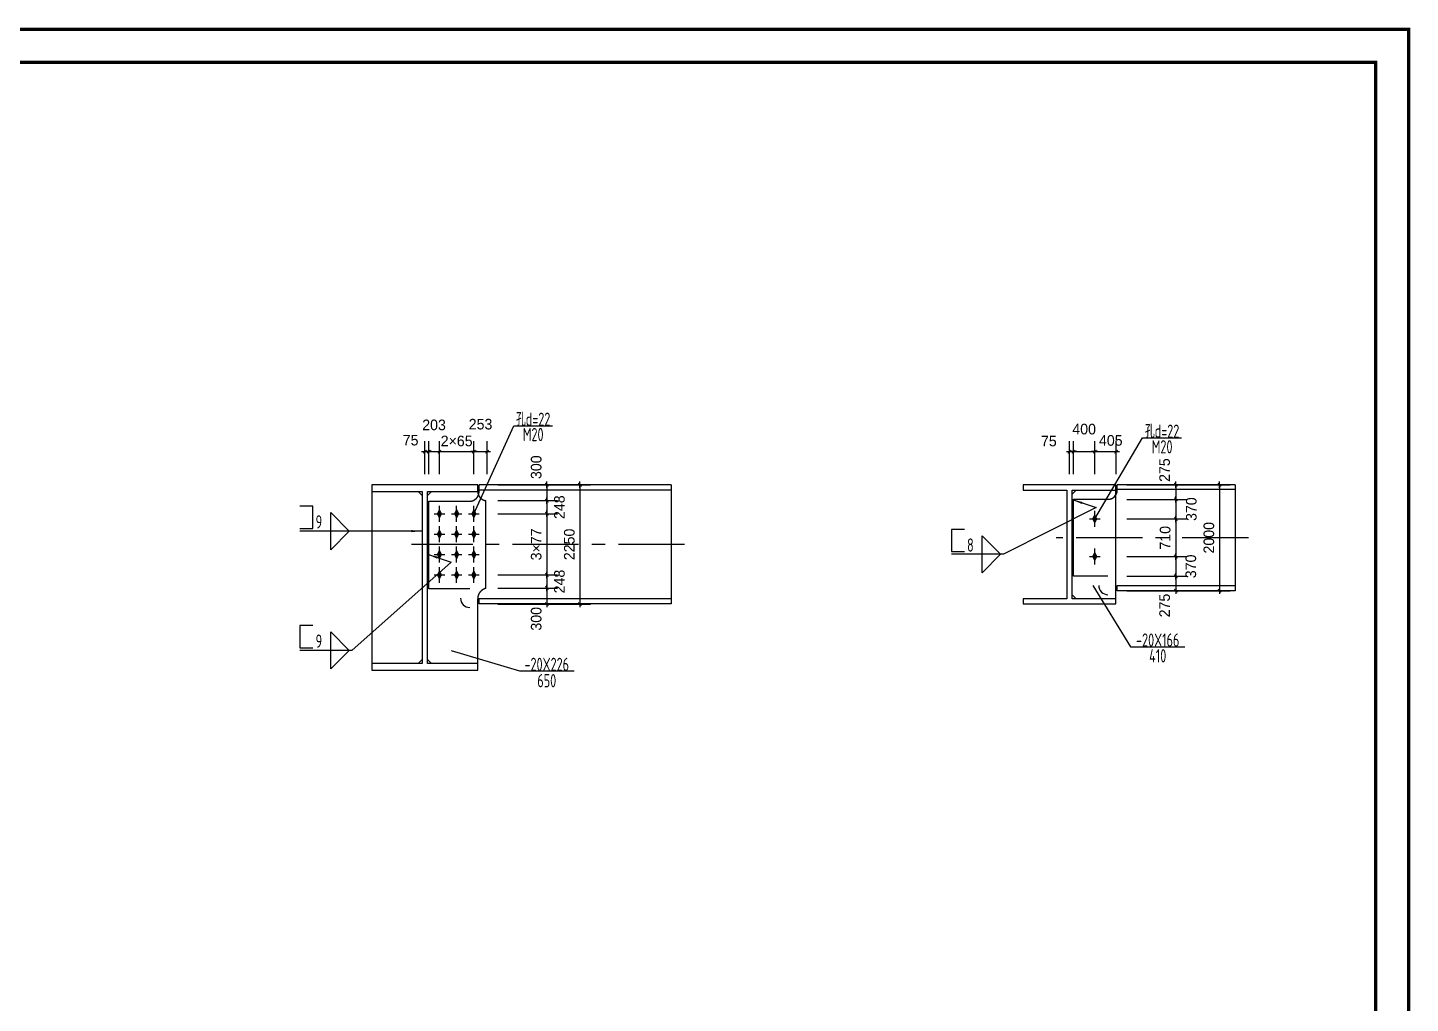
# Model space of a CAD drawing. Extents: x 31132 to 885236, y 345273 to 1212165.
# Drawn here: x 333034 to 359136, y 477652 to 496060 of the extents above; entities that cross this region are included whole.
import ezdxf
from ezdxf.enums import TextEntityAlignment as Align

# ---------------------------------------------------------------- set-up
doc = ezdxf.new("R2010")
doc.units = 0
doc.header["$LTSCALE"] = 1000
for name, pattern in [('CENTER', [2, 1.25, -0.25, 0.25, -0.25]), ('StContinue2d', [0]), ('StDish2d', [60, 30, -30])]:
    doc.linetypes.add(name, pattern=pattern)
doc.layers.get('0').update_dxf_attribs({"linetype": 'CONTINUOUS'})
doc.layers.get('Defpoints').update_dxf_attribs({"linetype": 'CONTINUOUS'})
for name, color, linetype in [('AXIS', 253, 'CENTER'), ('DIM', 3, 'CONTINUOUS'), ('TK', 4, 'CONTINUOUS')]:
    doc.layers.add(name, color=color, linetype=linetype)
for name, color, linetype, true_color in [('Beam', 131, 'StContinue2d', 0xaaffff), ('Bolt', 7, 'StContinue2d', 0xff3f3f), ('Hide', 3, 'StDish2d', 0x00ff00), ('PlateStiff', 103, 'StContinue2d', 0x7ebd8d)]:
    doc.layers.add(name, color=color, linetype=linetype, true_color=true_color)
doc.styles.add('StTextStyle', font='yjkeng.shx', dxfattribs={"width": 0.7, "height": 250, "bigfont": 'yjkchn.shx'})
doc.styles.add('STYLE1', font='')
doc.styles.get('STYLE1').set_extended_font_data('Structure Fonts')
doc.dimstyles.new('副本 DIM20', dxfattribs={"dimtxt": 200, "dimasz": 0.3, "dimexe": 200, "dimexo": 200, "dimgap": 100, "dimtad": 1, "dimdec": 0, "dimzin": 0, "dimdsep": 46, "dimtxsty": 'STYLE1', "dimblk": 'Studio2', "dimcen": 0, "dimdle": 200, "dimclrd": 6, "dimclre": 6, "dimclrt": 7, "dimazin": 0, "dimtfac": 1, "dimtdec": 0, "dimtix": 1, "dimtmove": 2, "dimatfit": 3, "dimldrblk": 'Studio2', "dimfxl": 1, "dimtolj": 1, "dimtzin": 0, "dimarcsym": 0})

# ---------------------------------------------------------------- blocks, each defined once
blk = doc.blocks.new('Studio2')
blk.add_line((-200, 0), (200, 0))
blk.add_lwpolyline([(-106, -106, 60, 60, 0), (106, 106, 100, 100, 0)], format="xyseb")
blk = doc.blocks.new('*D2443')
at = {"layer": 'Defpoints', "color": 0, "transparency": 16777216}
for p in [(341710, 487436), (341710, 487136), (342835, 487136)]:
    blk.add_point(p, dxfattribs=at)
at = {"layer": 'DIM', "color": 6, "lineweight": -2, "transparency": 16777216}
for p, q in [((341910, 487436), (343035, 487436)), ((342835, 487436), (342835, 487137)), ((341910, 487136), (343035, 487136))]:
    blk.add_line(p, q, dxfattribs=at)
at = {"layer": 'DIM', "color": 6, "lineweight": -2, "transparency": 16777216, "xscale": 0.3, "yscale": 0.3, "zscale": 0.3}
for p, rotation in [((342835, 487436), 90), ((342835, 487136), 270)]:
    blk.add_blockref('Studio2', p, dxfattribs=dict(at, rotation=rotation))
at = {"layer": 'DIM', "color": 7, "transparency": 16777216, "insert": (342635, 487767), "char_height": 200, "attachment_point": 5, "rotation": 90, "style": 'STYLE1'}
blk.add_mtext('\\A1;300', dxfattribs=at)
blk = doc.blocks.new('*D2444')
at = {"layer": 'Defpoints', "color": 0, "transparency": 16777216}
for p in [(341710, 487136), (341710, 486889), (342835, 486889)]:
    blk.add_point(p, dxfattribs=at)
at = {"layer": 'DIM', "color": 6, "lineweight": -2, "transparency": 16777216}
for p, q in [((341910, 487136), (343035, 487136)), ((342835, 487136), (342835, 486889)), ((341910, 486889), (343035, 486889))]:
    blk.add_line(p, q, dxfattribs=at)
at = {"layer": 'DIM', "color": 6, "lineweight": -2, "transparency": 16777216, "xscale": 0.3, "yscale": 0.3, "zscale": 0.3}
for p, rotation in [((342835, 487136), 90), ((342835, 486889), 270)]:
    blk.add_blockref('Studio2', p, dxfattribs=dict(at, rotation=rotation))
at = {"layer": 'DIM', "color": 7, "transparency": 16777216, "insert": (343073, 487013), "char_height": 200, "attachment_point": 5, "rotation": 90, "style": 'STYLE1'}
blk.add_mtext('\\A1;248', dxfattribs=at)
blk = doc.blocks.new('*D2445')
at = {"layer": 'Defpoints', "color": 0, "transparency": 16777216}
for p in [(341710, 486889), (341710, 485734), (342835, 485734)]:
    blk.add_point(p, dxfattribs=at)
at = {"layer": 'DIM', "color": 6, "lineweight": -2, "transparency": 16777216}
for p, q in [((341910, 486889), (343035, 486889)), ((342835, 486889), (342835, 485734)), ((341910, 485734), (343035, 485734))]:
    blk.add_line(p, q, dxfattribs=at)
at = {"layer": 'DIM', "color": 6, "lineweight": -2, "transparency": 16777216, "xscale": 0.3, "yscale": 0.3, "zscale": 0.3}
for p, rotation in [((342835, 486889), 90), ((342835, 485734), 270)]:
    blk.add_blockref('Studio2', p, dxfattribs=dict(at, rotation=rotation))
at = {"layer": 'DIM', "color": 7, "transparency": 16777216, "insert": (342635, 486311), "char_height": 200, "attachment_point": 5, "rotation": 90, "style": 'STYLE1'}
blk.add_mtext('\\A1;3×77', dxfattribs=at)
blk = doc.blocks.new('*D2446')
at = {"layer": 'Defpoints', "color": 0, "transparency": 16777216}
for p in [(341710, 485734), (341710, 485486), (342835, 485486)]:
    blk.add_point(p, dxfattribs=at)
at = {"layer": 'DIM', "color": 6, "lineweight": -2, "transparency": 16777216}
for p, q in [((341910, 485734), (343035, 485734)), ((342835, 485734), (342835, 485487)), ((341910, 485486), (343035, 485486))]:
    blk.add_line(p, q, dxfattribs=at)
at = {"layer": 'DIM', "color": 6, "lineweight": -2, "transparency": 16777216, "xscale": 0.3, "yscale": 0.3, "zscale": 0.3}
for p, rotation in [((342835, 485734), 90), ((342835, 485486), 270)]:
    blk.add_blockref('Studio2', p, dxfattribs=dict(at, rotation=rotation))
at = {"layer": 'DIM', "color": 7, "transparency": 16777216, "insert": (343073, 485610), "char_height": 200, "attachment_point": 5, "rotation": 90, "style": 'STYLE1'}
blk.add_mtext('\\A1;248', dxfattribs=at)
blk = doc.blocks.new('*D2447')
at = {"layer": 'Defpoints', "color": 0, "transparency": 16777216}
for p in [(341710, 485486), (341710, 485186), (342835, 485186)]:
    blk.add_point(p, dxfattribs=at)
at = {"layer": 'DIM', "color": 6, "lineweight": -2, "transparency": 16777216}
for p, q in [((341910, 485486), (343035, 485486)), ((342835, 485486), (342835, 485187)), ((341910, 485186), (343035, 485186))]:
    blk.add_line(p, q, dxfattribs=at)
at = {"layer": 'DIM', "color": 6, "lineweight": -2, "transparency": 16777216, "xscale": 0.3, "yscale": 0.3, "zscale": 0.3}
for p, rotation in [((342835, 485486), 90), ((342835, 485186), 270)]:
    blk.add_blockref('Studio2', p, dxfattribs=dict(at, rotation=rotation))
at = {"layer": 'DIM', "color": 7, "transparency": 16777216, "insert": (342635, 484907), "char_height": 200, "attachment_point": 5, "rotation": 90, "style": 'STYLE1'}
blk.add_mtext('\\A1;300', dxfattribs=at)
blk = doc.blocks.new('*D2448')
at = {"layer": 'Defpoints', "color": 0, "transparency": 16777216}
for p in [(341710, 487436), (341710, 485186), (343460, 485186)]:
    blk.add_point(p, dxfattribs=at)
at = {"layer": 'DIM', "color": 6, "lineweight": -2, "transparency": 16777216}
for p, q in [((341910, 487436), (343660, 487436)), ((343460, 487436), (343460, 485187)), ((341910, 485186), (343660, 485186))]:
    blk.add_line(p, q, dxfattribs=at)
at = {"layer": 'DIM', "color": 6, "lineweight": -2, "transparency": 16777216, "xscale": 0.3, "yscale": 0.3, "zscale": 0.3}
for p, rotation in [((343460, 487436), 90), ((343460, 485186), 270)]:
    blk.add_blockref('Studio2', p, dxfattribs=dict(at, rotation=rotation))
at = {"layer": 'DIM', "color": 7, "transparency": 16777216, "insert": (343260, 486311), "char_height": 200, "attachment_point": 5, "rotation": 90, "style": 'STYLE1'}
blk.add_mtext('\\A1;2250', dxfattribs=at)
blk = doc.blocks.new('*D2449')
at = {"layer": 'Defpoints', "color": 0, "transparency": 16777216}
for p in [(340605, 488061), (340530, 487436), (340605, 487436)]:
    blk.add_point(p, dxfattribs=at)
at = {"layer": 'DIM', "color": 6, "lineweight": -2, "transparency": 16777216}
for p, q in [((340530, 487636), (340530, 488261)), ((340605, 487636), (340605, 488261)), ((340530, 488061), (340529, 488061)), ((340530, 488061), (340605, 488061)), ((340605, 488061), (340606, 488061))]:
    blk.add_line(p, q, dxfattribs=at)
at = {"layer": 'DIM', "color": 6, "lineweight": -2, "transparency": 16777216, "xscale": 0.3, "yscale": 0.3, "zscale": 0.3}
blk.add_blockref('Studio2', (340530, 488061), dxfattribs=at)
at = {"layer": 'DIM', "color": 6, "lineweight": -2, "transparency": 16777216, "xscale": 0.3, "yscale": 0.3, "zscale": 0.3, "rotation": 180}
blk.add_blockref('Studio2', (340605, 488061), dxfattribs=at)
at = {"layer": 'DIM', "color": 7, "transparency": 16777216, "insert": (340264, 488276), "char_height": 200, "attachment_point": 5, "style": 'STYLE1'}
blk.add_mtext('\\A1;75', dxfattribs=at)
blk = doc.blocks.new('*D2450')
at = {"layer": 'Defpoints', "color": 0, "transparency": 16777216}
for p in [(340808, 488061), (340605, 487436), (340808, 487436)]:
    blk.add_point(p, dxfattribs=at)
at = {"layer": 'DIM', "color": 6, "lineweight": -2, "transparency": 16777216}
for p, q in [((340605, 487636), (340605, 488261)), ((340808, 487636), (340808, 488261)), ((340605, 488061), (340807, 488061))]:
    blk.add_line(p, q, dxfattribs=at)
at = {"layer": 'DIM', "color": 6, "lineweight": -2, "transparency": 16777216, "xscale": 0.3, "yscale": 0.3, "zscale": 0.3, "rotation": 180}
blk.add_blockref('Studio2', (340605, 488061), dxfattribs=at)
at = {"layer": 'DIM', "color": 6, "lineweight": -2, "transparency": 16777216, "xscale": 0.3, "yscale": 0.3, "zscale": 0.3}
blk.add_blockref('Studio2', (340808, 488061), dxfattribs=at)
at = {"layer": 'DIM', "color": 7, "transparency": 16777216, "insert": (340706, 488564), "char_height": 200, "attachment_point": 5, "style": 'STYLE1'}
blk.add_mtext('\\A1;203', dxfattribs=at)
blk = doc.blocks.new('*D2451')
at = {"layer": 'Defpoints', "color": 0, "transparency": 16777216}
for p in [(341458, 488061), (340808, 487436), (341458, 487436)]:
    blk.add_point(p, dxfattribs=at)
at = {"layer": 'DIM', "color": 6, "lineweight": -2, "transparency": 16777216}
for p, q in [((340808, 487636), (340808, 488261)), ((341458, 487636), (341458, 488261)), ((340807, 488061), (340807, 488061)), ((340808, 488061), (341458, 488061)), ((341458, 488061), (341458, 488061))]:
    blk.add_line(p, q, dxfattribs=at)
at = {"layer": 'DIM', "color": 6, "lineweight": -2, "transparency": 16777216, "xscale": 0.3, "yscale": 0.3, "zscale": 0.3}
blk.add_blockref('Studio2', (340808, 488061), dxfattribs=at)
at = {"layer": 'DIM', "color": 6, "lineweight": -2, "transparency": 16777216, "xscale": 0.3, "yscale": 0.3, "zscale": 0.3, "rotation": 180}
blk.add_blockref('Studio2', (341458, 488061), dxfattribs=at)
at = {"layer": 'DIM', "color": 7, "transparency": 16777216, "insert": (341133, 488261), "char_height": 200, "attachment_point": 5, "style": 'STYLE1'}
blk.add_mtext('\\A1;2×65', dxfattribs=at)
blk = doc.blocks.new('*D2452')
at = {"layer": 'Defpoints', "color": 0, "transparency": 16777216}
for p in [(341710, 488061), (341458, 487436), (341710, 487436)]:
    blk.add_point(p, dxfattribs=at)
at = {"layer": 'DIM', "color": 6, "lineweight": -2, "transparency": 16777216}
for p, q in [((341458, 487636), (341458, 488261)), ((341710, 487636), (341710, 488261)), ((341458, 488061), (341710, 488061))]:
    blk.add_line(p, q, dxfattribs=at)
at = {"layer": 'DIM', "color": 6, "lineweight": -2, "transparency": 16777216, "xscale": 0.3, "yscale": 0.3, "zscale": 0.3, "rotation": 180}
blk.add_blockref('Studio2', (341458, 488061), dxfattribs=at)
at = {"layer": 'DIM', "color": 6, "lineweight": -2, "transparency": 16777216, "xscale": 0.3, "yscale": 0.3, "zscale": 0.3}
blk.add_blockref('Studio2', (341710, 488061), dxfattribs=at)
at = {"layer": 'DIM', "color": 7, "transparency": 16777216, "insert": (341584, 488578), "char_height": 200, "attachment_point": 5, "style": 'STYLE1'}
blk.add_mtext('\\A1;253', dxfattribs=at)
blk = doc.blocks.new('*D2417')
for points in [[(64125.1, 13077.8), (64174.1, 13077.8), (64174.1, 13161.8), (64125.1, 13161.8)], [(64321.1, 13067.8), (64125.1, 13067.8)], [(64586.1, 13067.8), (64321.1, 13067.8)]]:
    blk.add_lwpolyline(points)
blk.add_lwpolyline([(64311, 13067.8), (64241, 12997.8), (64241, 13137.8)], close=True)
blk.add_lwpolyline([(64586.1, 13067.8, 0, 8, 0), (64546.1, 13067.8, 8, 8, 0)], format="xyseb")
at = {"style": 'StTextStyle', "width": 0.7}
blk.add_text('9', height=50, dxfattribs=at).set_placement((64184.1, 13077.8))
blk = doc.blocks.new('*D2418')
for points in [[(64606.1, 12980.3), (64696.1, 12950.3), (64321.1, 12617.8)], [(64174.1, 12711.8), (64125.1, 12711.8), (64125.1, 12627.8), (64174.1, 12627.8)], [(64321.1, 12617.8), (64125.1, 12617.8)]]:
    blk.add_lwpolyline(points)
blk.add_lwpolyline([(64606.1, 12980.3, 0, 8, 0), (64644, 12967.7, 8, 8, 0)], format="xyseb")
blk.add_lwpolyline([(64311, 12617.8), (64241, 12547.8), (64241, 12687.8)], close=True)
at = {"style": 'StTextStyle', "width": 0.7}
blk.add_text('9', height=50, dxfattribs=at).set_placement((64184.1, 12627.8))
blk = doc.blocks.new('*D2453')
at = {"layer": 'Defpoints', "color": 0, "transparency": 16777216}
for p in [(353583, 487436), (353583, 487161), (354708, 487161)]:
    blk.add_point(p, dxfattribs=at)
at = {"layer": 'DIM', "color": 6, "lineweight": -2, "transparency": 16777216}
for p, q in [((353783, 487436), (354908, 487436)), ((354708, 487436), (354708, 487162)), ((353783, 487161), (354908, 487161))]:
    blk.add_line(p, q, dxfattribs=at)
at = {"layer": 'DIM', "color": 6, "lineweight": -2, "transparency": 16777216, "xscale": 0.3, "yscale": 0.3, "zscale": 0.3}
for p, rotation in [((354708, 487436), 90), ((354708, 487161), 270)]:
    blk.add_blockref('Studio2', p, dxfattribs=dict(at, rotation=rotation))
at = {"layer": 'DIM', "color": 7, "transparency": 16777216, "insert": (354498, 487713), "char_height": 200, "attachment_point": 5, "rotation": 90, "style": 'STYLE1'}
blk.add_mtext('\\A1;275', dxfattribs=at)
blk = doc.blocks.new('*D2454')
at = {"layer": 'Defpoints', "color": 0, "transparency": 16777216}
for p in [(353583, 487161), (353583, 486791), (354708, 486791)]:
    blk.add_point(p, dxfattribs=at)
at = {"layer": 'DIM', "color": 6, "lineweight": -2, "transparency": 16777216}
for p, q in [((353783, 487161), (354908, 487161)), ((354708, 487161), (354708, 486792)), ((353783, 486791), (354908, 486791))]:
    blk.add_line(p, q, dxfattribs=at)
at = {"layer": 'DIM', "color": 6, "lineweight": -2, "transparency": 16777216, "xscale": 0.3, "yscale": 0.3, "zscale": 0.3}
for p, rotation in [((354708, 487161), 90), ((354708, 486791), 270)]:
    blk.add_blockref('Studio2', p, dxfattribs=dict(at, rotation=rotation))
at = {"layer": 'DIM', "color": 7, "transparency": 16777216, "insert": (355002, 486976), "char_height": 200, "attachment_point": 5, "rotation": 90, "style": 'STYLE1'}
blk.add_mtext('\\A1;370', dxfattribs=at)
blk = doc.blocks.new('*D2455')
at = {"layer": 'Defpoints', "color": 0, "transparency": 16777216}
for p in [(353583, 486791), (353583, 486081), (354708, 486081)]:
    blk.add_point(p, dxfattribs=at)
at = {"layer": 'DIM', "color": 6, "lineweight": -2, "transparency": 16777216}
for p, q in [((353783, 486791), (354908, 486791)), ((354708, 486791), (354708, 486082)), ((353783, 486081), (354908, 486081))]:
    blk.add_line(p, q, dxfattribs=at)
at = {"layer": 'DIM', "color": 6, "lineweight": -2, "transparency": 16777216, "xscale": 0.3, "yscale": 0.3, "zscale": 0.3}
for p, rotation in [((354708, 486791), 90), ((354708, 486081), 270)]:
    blk.add_blockref('Studio2', p, dxfattribs=dict(at, rotation=rotation))
at = {"layer": 'DIM', "color": 7, "transparency": 16777216, "insert": (354508, 486436), "char_height": 200, "attachment_point": 5, "rotation": 90, "style": 'STYLE1'}
blk.add_mtext('\\A1;710', dxfattribs=at)
blk = doc.blocks.new('*D2456')
at = {"layer": 'Defpoints', "color": 0, "transparency": 16777216}
for p in [(353583, 486081), (353583, 485711), (354708, 485711)]:
    blk.add_point(p, dxfattribs=at)
at = {"layer": 'DIM', "color": 6, "lineweight": -2, "transparency": 16777216}
for p, q in [((353783, 486081), (354908, 486081)), ((354708, 486081), (354708, 485712)), ((353783, 485711), (354908, 485711))]:
    blk.add_line(p, q, dxfattribs=at)
at = {"layer": 'DIM', "color": 6, "lineweight": -2, "transparency": 16777216, "xscale": 0.3, "yscale": 0.3, "zscale": 0.3}
for p, rotation in [((354708, 486081), 90), ((354708, 485711), 270)]:
    blk.add_blockref('Studio2', p, dxfattribs=dict(at, rotation=rotation))
at = {"layer": 'DIM', "color": 7, "transparency": 16777216, "insert": (354993, 485896), "char_height": 200, "attachment_point": 5, "rotation": 90, "style": 'STYLE1'}
blk.add_mtext('\\A1;370', dxfattribs=at)
blk = doc.blocks.new('*D2457')
at = {"layer": 'Defpoints', "color": 0, "transparency": 16777216}
for p in [(353583, 485711), (353583, 485436), (354708, 485436)]:
    blk.add_point(p, dxfattribs=at)
at = {"layer": 'DIM', "color": 6, "lineweight": -2, "transparency": 16777216}
for p, q in [((353783, 485711), (354908, 485711)), ((354708, 485711), (354708, 485437)), ((353783, 485436), (354908, 485436))]:
    blk.add_line(p, q, dxfattribs=at)
at = {"layer": 'DIM', "color": 6, "lineweight": -2, "transparency": 16777216, "xscale": 0.3, "yscale": 0.3, "zscale": 0.3}
for p, rotation in [((354708, 485711), 90), ((354708, 485436), 270)]:
    blk.add_blockref('Studio2', p, dxfattribs=dict(at, rotation=rotation))
at = {"layer": 'DIM', "color": 7, "transparency": 16777216, "insert": (354498, 485158), "char_height": 200, "attachment_point": 5, "rotation": 90, "style": 'STYLE1'}
blk.add_mtext('\\A1;275', dxfattribs=at)
blk = doc.blocks.new('*D2458')
at = {"layer": 'Defpoints', "color": 0, "transparency": 16777216}
for p in [(353583, 487436), (353583, 485436), (355533, 485436)]:
    blk.add_point(p, dxfattribs=at)
at = {"layer": 'DIM', "color": 6, "lineweight": -2, "transparency": 16777216}
for p, q in [((353783, 487436), (355733, 487436)), ((355533, 487436), (355533, 485437)), ((353783, 485436), (355733, 485436))]:
    blk.add_line(p, q, dxfattribs=at)
at = {"layer": 'DIM', "color": 6, "lineweight": -2, "transparency": 16777216, "xscale": 0.3, "yscale": 0.3, "zscale": 0.3}
for p, rotation in [((355533, 487436), 90), ((355533, 485436), 270)]:
    blk.add_blockref('Studio2', p, dxfattribs=dict(at, rotation=rotation))
at = {"layer": 'DIM', "color": 7, "transparency": 16777216, "insert": (355333, 486436), "char_height": 200, "attachment_point": 5, "rotation": 90, "style": 'STYLE1'}
blk.add_mtext('\\A1;2000', dxfattribs=at)
blk = doc.blocks.new('*D2459')
at = {"layer": 'Defpoints', "color": 0, "transparency": 16777216}
for p in [(352778, 488061), (352703, 487436), (352778, 487436)]:
    blk.add_point(p, dxfattribs=at)
at = {"layer": 'DIM', "color": 6, "lineweight": -2, "transparency": 16777216}
for p, q in [((352703, 487636), (352703, 488261)), ((352778, 487636), (352778, 488261)), ((352702, 488061), (352702, 488061)), ((352703, 488061), (352778, 488061)), ((352778, 488061), (352778, 488061))]:
    blk.add_line(p, q, dxfattribs=at)
at = {"layer": 'DIM', "color": 6, "lineweight": -2, "transparency": 16777216, "xscale": 0.3, "yscale": 0.3, "zscale": 0.3}
blk.add_blockref('Studio2', (352703, 488061), dxfattribs=at)
at = {"layer": 'DIM', "color": 6, "lineweight": -2, "transparency": 16777216, "xscale": 0.3, "yscale": 0.3, "zscale": 0.3, "rotation": 180}
blk.add_blockref('Studio2', (352778, 488061), dxfattribs=at)
at = {"layer": 'DIM', "color": 7, "transparency": 16777216, "insert": (352312, 488260), "char_height": 200, "attachment_point": 5, "style": 'STYLE1'}
blk.add_mtext('\\A1;75', dxfattribs=at)
blk = doc.blocks.new('*D2460')
at = {"layer": 'Defpoints', "color": 0, "transparency": 16777216}
for p in [(353178, 488061), (352778, 487436), (353178, 487436)]:
    blk.add_point(p, dxfattribs=at)
at = {"layer": 'DIM', "color": 6, "lineweight": -2, "transparency": 16777216}
for p, q in [((352778, 487636), (352778, 488261)), ((353178, 487636), (353178, 488261)), ((352778, 488061), (353177, 488061))]:
    blk.add_line(p, q, dxfattribs=at)
at = {"layer": 'DIM', "color": 6, "lineweight": -2, "transparency": 16777216, "xscale": 0.3, "yscale": 0.3, "zscale": 0.3, "rotation": 180}
blk.add_blockref('Studio2', (352778, 488061), dxfattribs=at)
at = {"layer": 'DIM', "color": 6, "lineweight": -2, "transparency": 16777216, "xscale": 0.3, "yscale": 0.3, "zscale": 0.3}
blk.add_blockref('Studio2', (353178, 488061), dxfattribs=at)
at = {"layer": 'DIM', "color": 7, "transparency": 16777216, "insert": (352978, 488485), "char_height": 200, "attachment_point": 5, "style": 'STYLE1'}
blk.add_mtext('\\A1;400', dxfattribs=at)
blk = doc.blocks.new('*D2461')
at = {"layer": 'Defpoints', "color": 0, "transparency": 16777216}
for p in [(353583, 488061), (353178, 487436), (353583, 487436)]:
    blk.add_point(p, dxfattribs=at)
at = {"layer": 'DIM', "color": 6, "lineweight": -2, "transparency": 16777216}
for p, q in [((353178, 487636), (353178, 488261)), ((353583, 487636), (353583, 488261)), ((353178, 488061), (353582, 488061))]:
    blk.add_line(p, q, dxfattribs=at)
at = {"layer": 'DIM', "color": 6, "lineweight": -2, "transparency": 16777216, "xscale": 0.3, "yscale": 0.3, "zscale": 0.3, "rotation": 180}
blk.add_blockref('Studio2', (353178, 488061), dxfattribs=at)
at = {"layer": 'DIM', "color": 6, "lineweight": -2, "transparency": 16777216, "xscale": 0.3, "yscale": 0.3, "zscale": 0.3}
blk.add_blockref('Studio2', (353583, 488061), dxfattribs=at)
at = {"layer": 'DIM', "color": 7, "transparency": 16777216, "insert": (353481, 488271), "char_height": 200, "attachment_point": 5, "style": 'STYLE1'}
blk.add_mtext('\\A1;405', dxfattribs=at)
blk = doc.blocks.new('*D2421')
for points in [[(67237.1, 13186.6), (67327.1, 13156.6), (66977.1, 12980.3)], [(66830.1, 13074.3), (66781.1, 13074.3), (66781.1, 12990.3), (66830.1, 12990.3)], [(66977.1, 12980.3), (66781.1, 12980.3)]]:
    blk.add_lwpolyline(points)
blk.add_lwpolyline([(67237.1, 13186.6, 0, 8, 0), (67275, 13173.9, 8, 8, 0)], format="xyseb")
blk.add_lwpolyline([(66967, 12980.3), (66897, 12910.3), (66897, 13050.3)], close=True)
at = {"style": 'StTextStyle', "width": 0.7}
blk.add_text('8', height=50, dxfattribs=at).set_placement((66840.1, 12990.3))

msp = doc.modelspace()

# ---------------------------------------------------------------- linework, layer by layer
for points in [[(341457.53, 486888.88), (342210.03, 488547.71)], [(342210.03, 488547.71), (342945.03, 488547.71)], [(353177.56, 486791.38), (354082.56, 488322.09)], [(354082.56, 488322.09), (354817.56, 488322.09)], [(353140.06, 485536.38), (353852.56, 484380.84)], [(341030.03, 484311.38), (342319.53, 483922.46)], [(353852.56, 484380.84), (354881.56, 484380.84)], [(342319.53, 483922.46), (343348.53, 483922.46)]]:
    msp.add_lwpolyline(points)
at = {"layer": 'AXIS'}
for p, q in [((345435.03, 486311.38), (340280.03, 486311.38)), ((356077.56, 486436.38), (352452.56, 486436.38))]:
    msp.add_line(p, q, dxfattribs=at)
at = {"layer": 'Beam'}
for p, q in [((341530.03, 487436.38), (339530.03, 487436.38)), ((339530.03, 487436.38), (339530.03, 487311.38)), ((341530.03, 487311.38), (341530.03, 487436.38)), ((341555.03, 487336.38), (341555.03, 487436.38)), ((345185.03, 487436.38), (341555.03, 487436.38)), ((341555.03, 487301.38), (341555.03, 487336.38)), ((345185.03, 487336.38), (341555.03, 487336.38)), ((345185.03, 487436.38), (345185.03, 487336.38)), ((345185.03, 487336.38), (345185.03, 485286.38)), ((351827.56, 487436.38), (351827.56, 487336.38)), ((353577.56, 487436.38), (351827.56, 487436.38)), ((351827.56, 487336.38), (352652.56, 487336.38)), ((352652.56, 487336.38), (352652.56, 485286.38)), ((352752.56, 485286.38), (352752.56, 487336.38)), ((352752.56, 487336.38), (353577.56, 487336.38)), ((353577.56, 487336.38), (353577.56, 487436.38)), ((353602.56, 487346.38), (353602.56, 487436.38)), ((355827.56, 487436.38), (353602.56, 487436.38)), ((353602.56, 487336.38), (353602.56, 487346.38)), ((355827.56, 487346.38), (353602.56, 487346.38)), ((355827.56, 487436.38), (355827.56, 487346.38)), ((355827.56, 487346.38), (355827.56, 485526.38)), ((339530.03, 487311.38), (340480.03, 487311.38)), ((340480.03, 487311.38), (340480.03, 484061.38)), ((340580.03, 487311.38), (341530.03, 487311.38)), ((340580.03, 484061.38), (340580.03, 487311.38)), ((340605.03, 485471.38), (340605.03, 487126.38)), ((340605.03, 487126.38), (341380.03, 487126.38)), ((352777.56, 485711.38), (352777.56, 487161.38)), ((352777.56, 487161.38), (353427.56, 487161.38)), ((353427.56, 485711.38), (352777.56, 485711.38)), ((353602.56, 485526.38), (353602.56, 485536.38)), ((355827.56, 485526.38), (353602.56, 485526.38)), ((353602.56, 485436.38), (353602.56, 485526.38)), ((355827.56, 485526.38), (355827.56, 485436.38)), ((341380.03, 485471.38), (340605.03, 485471.38)), ((341555.03, 485286.38), (341555.03, 485296.38)), ((345185.03, 485286.38), (341555.03, 485286.38)), ((341555.03, 485186.38), (341555.03, 485286.38)), ((345185.03, 485286.38), (345185.03, 485186.38)), ((352652.56, 485286.38), (351827.56, 485286.38)), ((351827.56, 485286.38), (351827.56, 485186.38)), ((353577.56, 485286.38), (352752.56, 485286.38)), ((353577.56, 485186.38), (353577.56, 485286.38)), ((355827.56, 485436.38), (353602.56, 485436.38)), ((345185.03, 485186.38), (341555.03, 485186.38)), ((351827.56, 485186.38), (353577.56, 485186.38)), ((340480.03, 484061.38), (339530.03, 484061.38)), ((339530.03, 484061.38), (339530.03, 483936.38)), ((339530.03, 483936.38), (341530.03, 483936.38)), ((341530.03, 484061.38), (340580.03, 484061.38)), ((341530.03, 483936.38), (341530.03, 484061.38))]:
    msp.add_line(p, q, dxfattribs=at)
for centre, start, end in [((353427.56, 487336.38), 270, 0), ((341380.03, 487301.38), 270, 0), ((353427.56, 485536.38), 180, 270), ((341380.03, 485296.38), 180, 270)]:
    msp.add_arc(centre, 175, start, end, dxfattribs=at)
at = {"layer": 'Bolt'}
for p, q in [((340707.53, 486888.88), (340907.53, 486888.88)), ((340807.53, 486738.88), (340807.53, 487038.88)), ((341032.53, 486888.88), (341232.53, 486888.88)), ((341132.53, 486738.88), (341132.53, 487038.88)), ((341357.53, 486888.88), (341557.53, 486888.88)), ((341457.53, 486738.88), (341457.53, 487038.88)), ((353177.56, 486641.38), (353177.56, 486941.38)), ((340807.53, 486353.88), (340807.53, 486653.88)), ((341132.53, 486353.88), (341132.53, 486653.88)), ((341457.53, 486353.88), (341457.53, 486653.88)), ((353077.56, 486791.38), (353277.56, 486791.38)), ((340707.53, 486503.88), (340907.53, 486503.88)), ((341032.53, 486503.88), (341232.53, 486503.88)), ((341357.53, 486503.88), (341557.53, 486503.88)), ((340707.53, 486118.88), (340907.53, 486118.88)), ((340807.53, 485968.88), (340807.53, 486268.88)), ((341032.53, 486118.88), (341232.53, 486118.88)), ((341132.53, 485968.88), (341132.53, 486268.88)), ((341357.53, 486118.88), (341557.53, 486118.88)), ((341457.53, 485968.88), (341457.53, 486268.88)), ((353077.56, 486081.38), (353277.56, 486081.38)), ((353177.56, 485931.38), (353177.56, 486231.38)), ((340807.53, 485583.88), (340807.53, 485883.88)), ((341132.53, 485583.88), (341132.53, 485883.88)), ((341457.53, 485583.88), (341457.53, 485883.88)), ((340707.53, 485733.88), (340907.53, 485733.88)), ((341032.53, 485733.88), (341232.53, 485733.88)), ((341357.53, 485733.88), (341557.53, 485733.88))]:
    msp.add_line(p, q, dxfattribs=at)
for points in [[(340757.53, 486888.88), (340807.53, 486988.88), (340807.53, 486788.88), (340857.53, 486888.88)], [(341082.53, 486888.88), (341132.53, 486988.88), (341132.53, 486788.88), (341182.53, 486888.88)], [(341407.53, 486888.88), (341457.53, 486988.88), (341457.53, 486788.88), (341507.53, 486888.88)], [(353127.56, 486791.38), (353177.56, 486891.38), (353177.56, 486691.38), (353227.56, 486791.38)], [(340757.53, 486503.88), (340807.53, 486603.88), (340807.53, 486403.88), (340857.53, 486503.88)], [(341082.53, 486503.88), (341132.53, 486603.88), (341132.53, 486403.88), (341182.53, 486503.88)], [(341407.53, 486503.88), (341457.53, 486603.88), (341457.53, 486403.88), (341507.53, 486503.88)], [(340757.53, 486118.88), (340807.53, 486218.88), (340807.53, 486018.88), (340857.53, 486118.88)], [(341082.53, 486118.88), (341132.53, 486218.88), (341132.53, 486018.88), (341182.53, 486118.88)], [(341407.53, 486118.88), (341457.53, 486218.88), (341457.53, 486018.88), (341507.53, 486118.88)], [(353127.56, 486081.38), (353177.56, 486181.38), (353177.56, 485981.38), (353227.56, 486081.38)], [(340757.53, 485733.88), (340807.53, 485833.88), (340807.53, 485633.88), (340857.53, 485733.88)], [(341082.53, 485733.88), (341132.53, 485833.88), (341132.53, 485633.88), (341182.53, 485733.88)], [(341407.53, 485733.88), (341457.53, 485833.88), (341457.53, 485633.88), (341507.53, 485733.88)]]:
    msp.add_solid(points, dxfattribs=at)
at = {"layer": 'Hide'}
for p, q in [((353577.56, 485286.38), (353577.56, 487336.38)), ((341685.03, 485481.25), (341685.03, 487137.53))]:
    msp.add_line(p, q, dxfattribs=at)
for centre, radius, start, end in [((353427.56, 487336.38), 175, 270, 0), ((341380.03, 487301.38), 175, 270, 0), ((341705.03, 487311.38), 175, 180, 263.437572), ((341730.03, 485286.38), 200, 103.002878, 180)]:
    msp.add_arc(centre, radius, start, end, dxfattribs=at)
at = {"layer": 'PlateStiff'}
for p, q in [((352827.56, 487336.38), (352752.56, 487261.38)), ((353577.56, 487246.24), (353577.56, 487336.38)), ((339530.03, 487311.38), (339530.03, 484061.38)), ((340405.03, 487311.38), (340480.03, 487236.38)), ((340655.03, 487311.38), (340580.03, 487236.38)), ((353577.56, 485286.38), (353577.56, 485626.52)), ((341530.03, 484061.38), (341530.03, 485286.38)), ((352752.56, 485361.38), (352827.56, 485286.38)), ((340405.03, 484061.38), (340480.03, 484136.38)), ((340580.03, 484136.38), (340655.03, 484061.38))]:
    msp.add_line(p, q, dxfattribs=at)
for centre, radius, start, end in [((341705.03, 487311.38), 175, 180, 203.48124), ((341730.03, 485286.38), 200, 158.803873, 180)]:
    msp.add_arc(centre, radius, start, end, dxfattribs=at)
at = {"layer": 'TK', "const_width": 62.5}
for points in [[(306604.54, 458903.55), (306604.54, 496028.55), (359104.54, 496028.55), (359104.54, 458903.55)], [(309729.54, 459528.55), (309729.54, 495403.55), (358479.54, 495403.55), (358479.54, 459528.55)]]:
    msp.add_lwpolyline(points, close=True, dxfattribs=at)

# ---------------------------------------------------------------- block references
at = {"layer": 'DIM', "xscale": 5, "yscale": 5, "zscale": 5}
for name, p in [('*D2421', (16567.09, 421222.28)), ('*D2417', (17549.56, 421222.28)), ('*D2418', (17549.56, 421222.28))]:
    msp.add_blockref(name, p, dxfattribs=at)

# ---------------------------------------------------------------- texts
at = {"style": 'StTextStyle', "width": 0.7}
for s, p in [('孔d=22', (342577.53, 488547.71)), ('孔d=22', (354450.06, 488322.09)), ('-20X166', (354367.06, 484380.84)), ('-20X226', (342834.03, 483922.46))]:
    msp.add_text(s, height=250, dxfattribs=at).set_placement(p, align=Align.CENTER)
for s, p in [('M20', (342577.53, 488508.34)), ('M20', (354450.06, 488276.79)), ('410', (354367.06, 484334.09)), ('650', (342834.03, 483864.69))]:
    msp.add_text(s, height=250, dxfattribs=at).set_placement(p, align=Align.TOP_CENTER)

# ---------------------------------------------------------------- dimensions: what is measured, and where the dimension line sits
at = {"layer": 'DIM'}
for base, p1, p2, angle, picture, middle in [((340807.53421009, 488061.37884059), (340605.03421009, 487436.37884059), (340807.53421009, 487436.37884059), 0, '*D2450', (340706.28421009, 488563.80325218)), ((341710.03421009, 488061.37884059), (341457.53421009, 487436.37884059), (341710.03421009, 487436.37884059), 0, '*D2452', (341583.78421009, 488577.7664734)), ((340605.03, 488061.38), (340530.03, 487436.38), (340605.03, 487436.38), 0, '*D2449', (340264.23, 488275.63)), ((352777.56, 488061.38), (352702.56, 487436.38), (352777.56, 487436.38), 0, '*D2459', (352312.31, 488260.4)), ((353177.56, 488061.38), (352777.56, 487436.38), (353177.56, 487436.38), 0, '*D2460', (352977.56, 488484.61)), ((353582.56, 488061.38), (353177.56, 487436.38), (353582.56, 487436.38), 0, '*D2461', (353481.26, 488271.38)), ((342835.03, 487136.38), (341710.03, 487436.38), (341710.03, 487136.38), 270, '*D2443', (342635.03, 487766.71)), ((354707.56, 487161.38), (353582.56, 487436.38), (353582.56, 487161.38), 270, '*D2453', (354497.56, 487713.4)), ((342835.03421009, 486888.87884059), (341710.03421009, 487136.37884059), (341710.03421009, 486888.87884059), 270, '*D2444', (343073.25536394, 487012.62884059)), ((354707.56, 486791.38), (353582.56, 487161.38), (353582.56, 486791.38), 270, '*D2454', (355001.69, 486976.38)), ((354707.56, 485711.38), (353582.56, 486081.38), (353582.56, 485711.38), 270, '*D2456', (354993.01, 485896.38)), ((342835.03421009, 485486.37884059), (341710.03421009, 485733.87884059), (341710.03421009, 485486.37884059), 270, '*D2446', (343073.25536394, 485610.12884059)), ((354707.56, 485436.38), (353582.56, 485711.38), (353582.56, 485436.38), 270, '*D2457', (354497.56, 485158.11)), ((342835.03, 485186.38), (341710.03, 485486.38), (341710.03, 485186.38), 270, '*D2447', (342635.03, 484906.82))]:
    dim = msp.add_linear_dim(base=base, p1=p1, p2=p2, angle=angle, dimstyle='副本 DIM20', dxfattribs=at)
    dim.commit()
    dim.dimension.update_dxf_attribs({"geometry": picture, "text_midpoint": middle, "dimtype": 161})
for p1, p2, distance, text, picture, middle in [((340807.53, 487436.38), (341457.53, 487436.38), 625, '2×65', '*D2451', (341132.53, 488261.38)), ((341710.03, 486888.88), (341710.03, 485733.88), 1125, '3×77', '*D2445', (342635.03, 486311.38))]:
    dim = msp.add_aligned_dim(p1=p1, p2=p2, distance=distance, text=text, dimstyle='副本 DIM20', dxfattribs=at)
    dim.commit()
    dim.dimension.update_dxf_attribs({"geometry": picture, "text_midpoint": middle})
for p1, p2, distance, picture, middle in [((341710.03, 487436.38), (341710.03, 485186.38), 1750, '*D2448', (343260.03, 486311.38)), ((353582.56, 487436.38), (353582.56, 485436.38), 1950, '*D2458', (355332.56, 486436.38)), ((353582.56, 486791.38), (353582.56, 486081.38), 1125, '*D2455', (354507.56, 486436.38))]:
    dim = msp.add_aligned_dim(p1=p1, p2=p2, distance=distance, dimstyle='副本 DIM20', dxfattribs=at)
    dim.commit()
    dim.dimension.update_dxf_attribs({"geometry": picture, "text_midpoint": middle})

doc.saveas('drawing.dxf')
